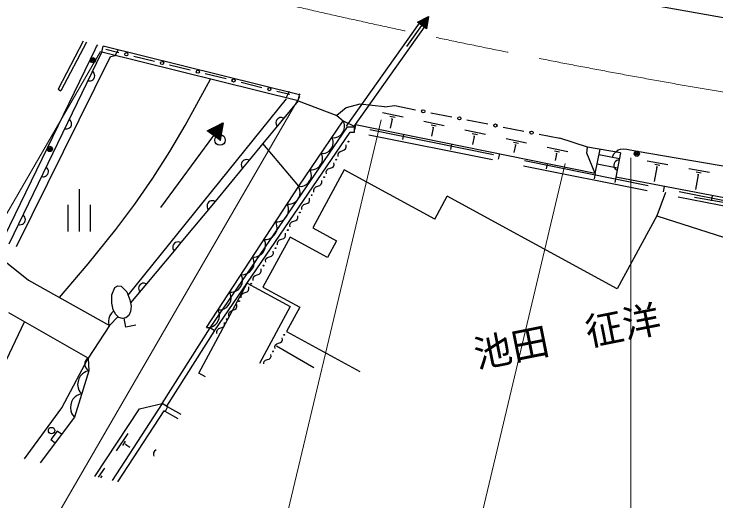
# Model space of a CAD drawing. Units: millimetres, scale not verified. Extents: x 40000 to 680000, y 20000 to 380000.
# Drawn here: x 196257 to 229634, y 240300 to 263447 of the extents above; entities that cross this region are included whole.
import ezdxf
from ezdxf.enums import TextEntityAlignment as Align

# ---------------------------------------------------------------- set-up
doc = ezdxf.new("R2010")
doc.units = ezdxf.units.MM
doc.header["$LTSCALE"] = 1000
doc.header["$PDMODE"] = 32
doc.header["$PDSIZE"] = 500
doc.linetypes.add('CHAIN', pattern=[18.5, 12, -1.5, 3.5, -1.5])
doc.linetypes.add('DASHED', pattern=[7.5, 6, -1.5])
for name, color, linetype, lineweight in [('M-BGD', 7, 'Continuous', 25), ('M-BGD-EXST', 7, 'Continuous', 25), ('M-BMK', 2, 'CHAIN', 13), ('M-STR-HTXT', 7, 'Continuous', 13), ('M-STR-STR1', 1, 'Continuous', 25)]:
    doc.layers.add(name, color=color, linetype=linetype, lineweight=lineweight)
doc.layers.add('M-BMK-HTXT', color=7, linetype='Continuous')
doc.styles.add('ＭＳ ゴシック', font='')
doc.styles.get('ＭＳ ゴシック').set_extended_font_data('MS Gothic')

msp = doc.modelspace()

# ---------------------------------------------------------------- linework, layer by layer
at = {"layer": 'M-BGD', "linetype": 'DASHED'}
for p, q in [((212410, 258084), (218538, 266719)), ((212069, 258121), (217557, 265856)), ((201072, 261483), (201201, 261731)), ((204388, 258143), (205604, 260354)), ((209343, 259771), (209191, 259480)), ((209836, 259614), (209858, 259654)), ((209764, 259323), (211605, 258627)), ((203659, 256907), (204388, 258143)), ((233767, 253812), (212492, 258078)), ((233718, 253567), (212443, 257833)), ((209795, 255260), (208095, 257286)), ((202851, 255642), (203659, 256907)), ((201997, 254408), (202851, 255642)), ((227237, 254964), (226822, 253849)), ((234526, 253697), (227237, 254964)), ((201100, 253204), (201997, 254408)), ((199779, 251567), (201100, 253204)), ((198419, 249966), (199779, 251567)), ((205042, 246372), (207340, 250652)), ((207340, 250652), (209394, 249549)), ((209394, 249549), (207934, 246830)), ((194947, 245030), (196758, 248815)), ((200793, 248639), (199781, 247095)), ((203307, 244935), (205588, 248535)), ((203518, 244801), (205799, 248402)), ((210508, 246628), (208737, 247653)), ((205362, 246200), (205042, 246372)), ((204202, 244416), (203562, 244770)), ((204065, 244206), (203441, 244551))]:
    msp.add_line(p, q, dxfattribs=at)
at = {"layer": 'M-BGD'}
for p, q in [((215441, 263054), (215961, 263327)), ((215868, 262748), (215441, 263054)), ((215511, 263091), (215470, 263034)), ((215580, 263127), (215498, 263013)), ((215649, 263164), (215527, 262993)), ((215719, 263200), (215555, 262973)), ((215788, 263236), (215584, 262952)), ((215857, 263273), (215612, 262932)), ((215926, 263309), (215640, 262911)), ((215955, 263289), (215669, 262891)), ((215942, 263212), (215697, 262870)), ((215930, 263134), (215726, 262850)), ((215917, 263057), (215754, 262830)), ((215961, 263327), (215868, 262748)), ((214940, 261906), (215655, 262901)), ((215905, 262980), (215783, 262809)), ((215893, 262902), (215811, 262789)), ((199551, 262152), (198351, 259874)), ((199701, 262114), (198484, 259804)), ((199891, 261306), (200109, 261756)), ((200109, 261756), (200179, 261900)), ((200179, 261900), (200241, 261981)), ((200623, 261775), (201240, 261624)), ((196033, 252525), (200427, 261637)), ((196367, 252398), (200845, 261436)), ((200845, 261436), (201072, 261483)), ((201954, 261450), (202940, 261209)), ((195801, 252872), (199891, 261306)), ((203654, 261034), (204639, 260793)), ((200031, 260679), (199986, 260723)), ((200063, 260630), (200031, 260679)), ((200005, 260325), (200049, 260371)), ((200049, 260371), (200084, 260443)), ((200087, 260564), (200063, 260630)), ((200084, 260443), (200092, 260506)), ((200092, 260506), (200087, 260564)), ((205353, 260618), (206339, 260377)), ((199769, 260273), (199832, 260265)), ((199832, 260265), (199890, 260270)), ((199890, 260270), (199956, 260293)), ((199956, 260293), (200005, 260325)), ((207053, 260203), (208039, 259962)), ((198351, 259874), (198484, 259804)), ((208753, 259787), (209370, 259636)), ((201678, 250089), (209210, 259409)), ((209764, 259323), (208095, 257286)), ((212705, 259169), (212046, 258994)), ((213867, 259039), (212705, 259169)), ((213867, 259039), (214369, 259092)), ((214369, 259092), (215353, 258897)), ((212046, 258994), (211605, 258627)), ((214760, 258547), (213782, 258752)), ((216075, 258755), (217070, 258558)), ((198933, 258401), (198888, 258445)), ((198965, 258352), (198933, 258401)), ((198988, 258286), (198965, 258352)), ((208719, 258347), (208711, 258290)), ((208742, 258406), (208719, 258347)), ((208793, 258468), (208742, 258406)), ((208846, 258502), (208793, 258468)), ((208901, 258522), (208846, 258502)), ((208971, 258529), (208901, 258522)), ((209029, 258520), (208971, 258529)), ((209088, 258498), (209029, 258520)), ((209795, 255260), (211914, 258368)), ((211605, 258627), (211914, 258368)), ((211954, 258258), (211908, 258359)), ((211914, 258368), (212492, 258078)), ((214373, 258526), (214128, 258577)), ((214230, 258454), (214138, 258018)), ((214260, 258447), (214199, 258460)), ((216717, 258135), (215739, 258341)), ((217791, 258416), (218787, 258220)), ((198791, 257992), (198858, 258015)), ((198858, 258015), (198907, 258048)), ((198907, 258048), (198951, 258093)), ((198951, 258093), (198986, 258165)), ((198986, 258165), (198994, 258228)), ((198994, 258228), (198988, 258286)), ((205448, 257901), (206195, 258283)), ((205647, 258003), (205528, 257842)), ((205747, 258054), (205569, 257812)), ((205588, 248535), (212108, 258092)), ((205846, 258105), (205609, 257783)), ((205946, 258156), (205649, 257753)), ((206045, 258207), (205690, 257724)), ((206145, 258258), (205730, 257694)), ((206185, 258228), (205770, 257664)), ((206166, 258118), (205810, 257635)), ((206147, 258008), (205851, 257605)), ((206195, 258283), (206052, 257457)), ((208711, 258290), (208718, 258219)), ((208718, 258219), (208738, 258164)), ((208738, 258164), (208771, 258111)), ((211969, 258179), (211954, 258258)), ((211956, 257958), (211973, 258084)), ((211973, 258084), (211969, 258179)), ((212108, 258092), (212450, 258083)), ((212490, 258187), (212440, 257942)), ((212443, 257833), (212450, 258083)), ((223896, 255865), (212490, 258187)), ((216330, 258115), (216085, 258166)), ((216187, 258042), (216101, 257635)), ((216217, 258036), (216156, 258049)), ((219508, 258077), (220504, 257881)), ((198670, 257995), (198733, 257987)), ((198733, 257987), (198791, 257992)), ((203230, 254257), (205750, 257679)), ((206052, 257457), (205448, 257901)), ((205548, 257952), (205488, 257872)), ((205794, 248395), (212238, 257838)), ((206128, 257897), (205891, 257575)), ((206109, 257787), (205931, 257546)), ((206090, 257677), (205971, 257516)), ((211652, 257613), (211764, 257675)), ((211764, 257675), (211844, 257758)), ((211844, 257758), (211908, 257853)), ((211908, 257853), (211956, 257958)), ((212238, 257838), (212443, 257833)), ((214771, 257722), (214722, 257478)), ((218675, 257724), (217696, 257929)), ((218287, 257703), (218042, 257754)), ((221225, 257739), (222210, 257544)), ((206071, 257567), (206012, 257486)), ((211417, 257478), (211373, 257574)), ((211373, 257574), (211483, 257567)), ((211431, 257403), (211417, 257478)), ((211435, 257313), (211431, 257403)), ((211483, 257567), (211562, 257582)), ((211562, 257582), (211652, 257613)), ((218144, 257631), (218064, 257251)), ((218175, 257624), (218114, 257637)), ((220632, 257312), (219653, 257518)), ((220244, 257291), (220000, 257343)), ((223522, 257123), (222210, 257544)), ((208095, 257286), (207441, 256498)), ((211236, 256926), (211312, 257005)), ((211312, 257005), (211373, 257094)), ((211373, 257094), (211419, 257194)), ((211419, 257194), (211435, 257313)), ((211962, 256985), (212026, 257043)), ((212026, 257043), (212057, 257124)), ((212057, 257124), (212052, 257229)), ((217053, 257258), (217003, 257013)), ((220101, 257219), (220027, 256868)), ((220132, 257213), (220071, 257226)), ((222589, 256901), (221610, 257106)), ((223493, 256828), (223522, 257123)), ((225102, 256843), (223522, 257123)), ((223896, 255865), (224126, 257022)), ((224987, 256985), (225096, 257027)), ((225096, 257027), (225241, 257043)), ((225241, 257043), (225398, 257016)), ((225398, 257016), (225891, 256930)), ((210912, 256730), (210866, 256830)), ((210866, 256830), (210970, 256824)), ((210927, 256650), (210912, 256730)), ((210970, 256824), (211045, 256838)), ((211045, 256838), (211131, 256867)), ((211131, 256867), (211236, 256926)), ((211668, 256779), (211698, 256861)), ((211672, 256675), (211668, 256779)), ((211698, 256861), (211763, 256918)), ((211763, 256918), (211862, 256952)), ((211862, 256952), (211962, 256985)), ((219334, 256794), (219284, 256549)), ((222201, 256880), (221957, 256931)), ((222059, 256808), (221991, 256485)), ((222089, 256801), (222028, 256814)), ((223896, 255865), (223493, 256828)), ((225047, 256569), (224072, 256748)), ((224722, 256625), (224735, 256704)), ((224735, 256704), (224795, 256816)), ((224795, 256816), (224871, 256904)), ((224871, 256904), (224987, 256985)), ((225102, 256843), (224871, 255687)), ((225891, 256930), (237704, 254884)), ((207071, 256351), (207062, 256293)), ((207094, 256410), (207071, 256351)), ((207145, 256471), (207094, 256410)), ((207441, 256498), (207122, 256114)), ((207199, 256504), (207145, 256471)), ((207254, 256524), (207199, 256504)), ((207325, 256530), (207254, 256524)), ((207382, 256521), (207325, 256530)), ((207441, 256498), (207382, 256521)), ((210866, 256324), (210914, 256429)), ((210914, 256429), (210931, 256555)), ((210931, 256555), (210927, 256650)), ((211473, 256278), (211469, 256378)), ((224788, 256345), (224773, 256267)), ((224820, 256400), (224788, 256345)), ((224859, 256443), (224820, 256400)), ((224918, 256483), (224859, 256443)), ((224972, 256502), (224918, 256483)), ((225035, 256510), (224972, 256502)), ((227353, 256274), (226369, 256456)), ((197835, 256123), (197789, 256167)), ((197867, 256075), (197835, 256123)), ((197890, 256008), (197867, 256075)), ((197895, 255950), (197890, 256008)), ((207122, 256114), (205813, 254539)), ((207062, 256293), (207069, 256223)), ((207069, 256223), (207088, 256168)), ((207088, 256168), (207122, 256114)), ((210377, 255945), (210330, 256045)), ((210330, 256045), (210441, 256039)), ((210441, 256039), (210520, 256054)), ((211962, 256047), (210460, 253290)), ((210520, 256054), (210610, 256085)), ((210610, 256085), (210721, 256147)), ((210721, 256147), (210801, 256230)), ((210801, 256230), (210866, 256324)), ((211102, 255950), (211131, 256027)), ((211131, 256027), (211193, 256082)), ((211193, 256082), (211288, 256114)), ((211288, 256114), (211382, 256146)), ((211382, 256146), (211444, 256200)), ((211444, 256200), (211473, 256278)), ((216265, 253702), (211962, 256047)), ((221615, 256329), (221565, 256085)), ((224959, 256128), (223984, 256306)), ((224773, 256267), (224780, 256204)), ((224780, 256204), (224800, 256149)), ((224800, 256149), (224839, 256090)), ((224839, 256090), (224883, 256051)), ((224883, 256051), (224937, 256020)), ((226824, 256168), (226699, 255490)), ((226966, 256244), (226720, 256289)), ((226855, 256163), (226794, 256174)), ((229319, 255910), (228336, 256092)), ((197572, 255717), (197635, 255709)), ((197635, 255709), (197693, 255714)), ((197693, 255714), (197760, 255738)), ((197760, 255738), (197808, 255770)), ((197808, 255770), (197852, 255815)), ((197852, 255815), (197887, 255887)), ((197887, 255887), (197895, 255950)), ((210392, 255865), (210377, 255945)), ((210379, 255644), (210396, 255771)), ((210396, 255771), (210392, 255865)), ((211107, 255850), (211102, 255950)), ((223896, 255865), (223846, 255620)), ((224871, 255687), (224824, 255441)), ((236336, 253492), (224871, 255687)), ((228791, 255804), (228663, 255113)), ((228932, 255880), (228686, 255926)), ((228822, 255799), (228760, 255810)), ((210075, 255300), (210186, 255362)), ((210186, 255362), (210266, 255445)), ((210266, 255445), (210330, 255539)), ((210330, 255539), (210379, 255644)), ((210802, 255295), (210867, 255352)), ((210867, 255352), (210897, 255433)), ((210897, 255433), (210893, 255538)), ((205404, 248552), (209795, 255260)), ((209836, 255140), (209785, 255245)), ((209795, 255260), (209906, 255254)), ((209853, 255057), (209836, 255140)), ((209860, 254957), (209853, 255057)), ((209906, 255254), (209985, 255269)), ((209985, 255269), (210075, 255300)), ((210508, 255089), (210539, 255170)), ((210513, 254984), (210508, 255089)), ((210539, 255170), (210603, 255227)), ((210603, 255227), (210703, 255261)), ((210703, 255261), (210802, 255295)), ((227164, 255248), (227117, 255002)), ((209729, 254612), (209795, 254713)), ((209795, 254713), (209844, 254824)), ((209844, 254824), (209860, 254957)), ((210313, 254587), (210309, 254687)), ((216265, 253702), (216854, 254782)), ((224932, 250380), (216854, 254782)), ((229457, 254809), (229410, 254563)), ((205813, 254539), (204184, 252580)), ((205443, 254392), (205434, 254334)), ((205434, 254334), (205441, 254264)), ((205466, 254451), (205443, 254392)), ((205517, 254512), (205466, 254451)), ((205571, 254545), (205517, 254512)), ((205626, 254565), (205571, 254545)), ((205696, 254571), (205626, 254565)), ((205754, 254562), (205696, 254571)), ((205813, 254539), (205754, 254562)), ((209288, 254304), (209237, 254409)), ((209237, 254409), (209354, 254404)), ((209354, 254404), (209437, 254421)), ((209437, 254421), (209531, 254455)), ((209531, 254455), (209647, 254523)), ((209647, 254523), (209729, 254612)), ((209943, 254259), (209972, 254336)), ((209972, 254336), (210034, 254391)), ((210034, 254391), (210128, 254423)), ((210128, 254423), (210223, 254455)), ((210223, 254455), (210285, 254510)), ((210285, 254510), (210313, 254587)), ((205441, 254264), (205460, 254209)), ((205460, 254209), (205493, 254155)), ((209306, 254221), (209288, 254304)), ((209296, 253987), (209312, 254121)), ((209312, 254121), (209306, 254221)), ((209947, 254159), (209943, 254259)), ((196736, 253845), (196691, 253889)), ((196768, 253797), (196736, 253845)), ((196792, 253730), (196768, 253797)), ((196789, 253609), (196797, 253672)), ((196797, 253672), (196792, 253730)), ((208983, 253619), (209099, 253686)), ((209099, 253686), (209182, 253776)), ((209182, 253776), (209248, 253876)), ((209248, 253876), (209296, 253987)), ((209658, 253630), (209719, 253685)), ((209719, 253685), (209748, 253762)), ((209748, 253762), (209744, 253862)), ((226822, 253849), (224932, 250380)), ((226822, 253849), (233537, 251714)), ((196474, 253439), (196536, 253431)), ((196536, 253431), (196595, 253436)), ((196595, 253436), (196661, 253460)), ((196661, 253460), (196710, 253492)), ((196710, 253492), (196754, 253537)), ((196754, 253537), (196789, 253609)), ((208741, 253467), (208690, 253572)), ((208690, 253572), (208806, 253567)), ((208758, 253384), (208741, 253467)), ((208764, 253284), (208758, 253384)), ((208806, 253567), (208889, 253585)), ((208889, 253585), (208983, 253619)), ((209378, 253434), (209406, 253512)), ((209382, 253334), (209378, 253434)), ((209406, 253512), (209468, 253566)), ((209468, 253566), (209563, 253598)), ((209563, 253598), (209658, 253630)), ((208634, 252939), (208700, 253039)), ((208700, 253039), (208749, 253151)), ((208749, 253151), (208764, 253284)), ((209173, 252918), (209168, 253023)), ((210460, 253290), (211593, 252672)), ((209383, 252840), (208092, 250469)), ((208193, 252630), (208142, 252735)), ((208142, 252735), (208259, 252731)), ((208259, 252731), (208342, 252748)), ((208342, 252748), (208436, 252782)), ((208436, 252782), (208552, 252850)), ((208552, 252850), (208634, 252939)), ((208814, 252654), (208879, 252712)), ((208879, 252712), (208978, 252745)), ((208978, 252745), (209078, 252779)), ((209078, 252779), (209142, 252837)), ((209142, 252837), (209173, 252918)), ((211157, 251873), (209383, 252840)), ((211593, 252672), (211157, 251873)), ((203815, 252433), (203806, 252375)), ((203806, 252375), (203812, 252305)), ((203838, 252492), (203815, 252433)), ((203889, 252553), (203838, 252492)), ((204184, 252580), (203865, 252196)), ((203942, 252586), (203889, 252553)), ((203997, 252606), (203942, 252586)), ((204068, 252612), (203997, 252606)), ((204125, 252603), (204068, 252612)), ((204184, 252580), (204125, 252603)), ((208210, 252547), (208193, 252630)), ((208201, 252314), (208217, 252447)), ((208217, 252447), (208210, 252547)), ((208784, 252573), (208814, 252654)), ((208788, 252468), (208784, 252573)), ((203865, 252196), (202556, 250621)), ((203812, 252305), (203831, 252249)), ((203831, 252249), (203865, 252196)), ((207888, 251945), (208004, 252013)), ((208004, 252013), (208086, 252102)), ((208086, 252102), (208152, 252203)), ((208152, 252203), (208201, 252314)), ((208498, 251940), (208560, 251994)), ((208560, 251994), (208589, 252071)), ((208589, 252071), (208584, 252171)), ((195746, 251757), (196949, 250789)), ((207645, 251793), (207594, 251898)), ((207594, 251898), (207711, 251894)), ((207663, 251710), (207645, 251793)), ((207669, 251611), (207663, 251710)), ((207711, 251894), (207794, 251911)), ((207794, 251911), (207888, 251945)), ((208218, 251743), (208247, 251821)), ((208223, 251644), (208218, 251743)), ((208247, 251821), (208309, 251875)), ((208309, 251875), (208404, 251908)), ((208404, 251908), (208498, 251940)), ((207539, 251266), (207605, 251366)), ((207605, 251366), (207654, 251477)), ((207654, 251477), (207669, 251611)), ((208013, 251227), (208009, 251332)), ((207098, 250957), (207047, 251062)), ((207047, 251062), (207163, 251057)), ((207163, 251057), (207246, 251075)), ((207246, 251075), (207340, 251109)), ((207340, 251109), (207456, 251176)), ((207456, 251176), (207539, 251266)), ((207654, 250964), (207719, 251021)), ((207719, 251021), (207819, 251055)), ((207819, 251055), (207918, 251088)), ((207918, 251088), (207983, 251146)), ((207983, 251146), (208013, 251227)), ((196949, 250789), (200793, 248639)), ((207115, 250874), (207098, 250957)), ((207106, 250641), (207121, 250774)), ((207121, 250774), (207115, 250874)), ((207624, 250882), (207654, 250964)), ((207629, 250778), (207624, 250882)), ((200908, 250103), (201042, 250455)), ((201042, 250455), (201191, 250526)), ((201191, 250526), (201355, 250518)), ((201355, 250518), (201614, 250243)), ((202556, 250621), (201801, 249713)), ((202186, 250474), (202177, 250416)), ((202177, 250416), (202184, 250345)), ((202184, 250345), (202203, 250290)), ((202209, 250532), (202186, 250474)), ((202260, 250594), (202209, 250532)), ((202314, 250627), (202260, 250594)), ((202369, 250647), (202314, 250627)), ((202440, 250653), (202369, 250647)), ((202497, 250644), (202440, 250653)), ((202556, 250621), (202497, 250644)), ((206793, 250272), (206909, 250339)), ((206909, 250339), (206991, 250429)), ((206991, 250429), (207057, 250529)), ((207057, 250529), (207106, 250641)), ((207401, 250303), (207429, 250381)), ((207429, 250381), (207425, 250481)), ((208092, 250469), (209848, 249512)), ((200907, 249695), (200908, 250103)), ((201614, 250243), (201770, 249866)), ((202203, 250290), (202236, 250237)), ((206550, 250120), (206499, 250225)), ((206499, 250225), (206616, 250220)), ((206567, 250037), (206550, 250120)), ((206574, 249937), (206567, 250037)), ((206616, 250220), (206699, 250238)), ((206699, 250238), (206793, 250272)), ((207059, 250053), (207088, 250130)), ((207063, 249953), (207059, 250053)), ((207088, 250130), (207150, 250185)), ((207150, 250185), (207244, 250217)), ((207244, 250217), (207339, 250249)), ((207339, 250249), (207401, 250303)), ((200969, 249381), (200907, 249695)), ((201770, 249866), (201833, 249552)), ((206444, 249592), (206509, 249693)), ((206509, 249693), (206558, 249804)), ((206558, 249804), (206574, 249937)), ((200982, 249327), (200886, 249228)), ((201095, 249161), (200969, 249381)), ((200995, 249337), (200982, 249327)), ((201833, 249552), (201801, 249301)), ((206002, 249283), (205952, 249388)), ((205952, 249388), (206068, 249384)), ((206068, 249384), (206151, 249401)), ((206151, 249401), (206245, 249435)), ((206245, 249435), (206361, 249503)), ((206361, 249503), (206444, 249592)), ((206495, 249273), (206560, 249330)), ((206560, 249330), (206660, 249364)), ((206660, 249364), (206759, 249398)), ((206759, 249398), (206824, 249455)), ((206824, 249455), (206854, 249536)), ((206854, 249536), (206850, 249641)), ((209848, 249512), (209216, 248353)), ((199781, 247095), (196006, 249243)), ((200806, 249114), (200759, 248966)), ((201205, 249062), (200793, 248639)), ((200886, 249228), (200806, 249114)), ((201244, 249027), (201095, 249161)), ((201416, 248980), (201244, 249027)), ((201573, 249011), (201416, 248980)), ((201580, 248564), (201495, 248996)), ((201714, 249121), (201573, 249011)), ((201801, 249301), (201714, 249121)), ((206020, 249200), (206002, 249283)), ((206011, 248967), (206026, 249101)), ((206026, 249101), (206020, 249200)), ((206465, 249192), (206495, 249273)), ((206470, 249087), (206465, 249192)), ((200759, 248966), (200744, 248852)), ((200744, 248852), (200746, 248755)), ((200746, 248755), (200780, 248625)), ((202051, 248658), (201580, 248564)), ((205697, 248598), (205813, 248666)), ((205813, 248666), (205896, 248755)), ((205896, 248755), (205962, 248856)), ((205962, 248856), (206011, 248967)), ((206241, 248613), (206270, 248690)), ((206270, 248690), (206266, 248790)), ((205588, 248535), (205404, 248552)), ((205404, 248552), (205520, 248547)), ((205520, 248547), (205603, 248564)), ((205794, 248395), (205588, 248535)), ((205603, 248564), (205697, 248598)), ((205900, 248362), (205929, 248439)), ((205904, 248262), (205900, 248362)), ((205929, 248439), (205990, 248494)), ((205990, 248494), (206180, 248558)), ((206180, 248558), (206241, 248613)), ((209216, 248353), (212695, 246457)), ((209015, 247958), (209011, 248053)), ((208663, 247646), (208691, 247719)), ((208691, 247719), (208749, 247771)), ((208749, 247771), (208839, 247802)), ((208839, 247802), (208929, 247832)), ((208929, 247832), (208988, 247884)), ((208988, 247884), (209015, 247958)), ((208667, 247551), (208663, 247646)), ((198528, 244724), (199781, 247095)), ((199690, 247016), (199657, 246966)), ((199723, 247055), (199690, 247016)), ((199781, 247095), (199723, 247055)), ((199781, 247095), (199821, 246484)), ((208213, 246987), (208303, 247018)), ((208303, 247018), (208393, 247048)), ((208393, 247048), (208451, 247100)), ((208451, 247100), (208479, 247174)), ((208479, 247174), (208474, 247268)), ((199626, 246892), (199619, 246819)), ((199619, 246819), (199623, 246748)), ((199623, 246748), (199640, 246676)), ((199657, 246966), (199626, 246892)), ((199640, 246676), (199681, 246607)), ((208127, 246862), (208154, 246935)), ((208129, 246814), (208127, 246862)), ((208154, 246935), (208213, 246987)), ((199821, 246484), (199130, 244285)), ((199511, 246340), (199403, 246229)), ((199604, 246407), (199511, 246340)), ((199691, 246452), (199604, 246407)), ((199681, 246607), (199720, 246561)), ((199821, 246484), (199691, 246452)), ((199720, 246561), (199758, 246528)), ((199758, 246528), (199820, 246496)), ((199340, 246104), (199299, 245973)), ((199403, 246229), (199340, 246104)), ((199299, 245973), (199279, 245834)), ((199279, 245834), (199304, 245682)), ((199304, 245682), (199342, 245573)), ((199346, 245355), (199259, 245310)), ((199342, 245573), (199387, 245487)), ((199476, 245387), (199346, 245355)), ((199387, 245487), (199476, 245387)), ((198995, 245007), (198954, 244876)), ((199058, 245132), (198995, 245007)), ((199166, 245243), (199058, 245132)), ((199259, 245310), (199166, 245243)), ((196749, 242296), (198528, 244724)), ((198954, 244876), (198934, 244737)), ((198934, 244737), (198959, 244585)), ((200106, 241470), (202229, 244679)), ((203307, 244935), (200916, 241271)), ((202229, 244679), (203307, 244935)), ((203562, 244770), (203307, 244935)), ((203562, 244770), (203441, 244551)), ((198959, 244585), (198997, 244476)), ((198997, 244476), (199042, 244390)), ((199042, 244390), (199131, 244290)), ((203380, 244590), (201173, 241208)), ((203427, 244560), (203380, 244590)), ((199130, 244285), (197494, 242113)), ((198314, 243617), (198013, 243218)), ((198513, 243467), (198314, 243617)), ((201130, 242685), (201691, 243513)), ((198013, 243218), (198212, 243067)), ((201423, 242940), (201564, 243147)), ((201559, 242961), (201594, 243013)), ((201576, 242987), (201770, 242856)), ((202940, 242672), (202896, 242582)), ((203010, 242727), (202940, 242672)), ((202896, 242582), (202892, 242499)), ((202892, 242499), (202908, 242421)), ((200279, 241428), (200569, 241857)), ((200382, 241402), (200442, 241491))]:
    msp.add_line(p, q, dxfattribs=at)
for centre, radius in [((200004, 261252), 125), ((201597, 261537), 75), ((200004, 261252), 75), ((200004, 261252), 25), ((203297, 261121), 75), ((204996, 260706), 75), ((206696, 260290), 75), ((208396, 259874), 75), ((215714, 258826), 75), ((217431, 258487), 75), ((219148, 258149), 75), ((220865, 257810), 75), ((212159, 257385), 21), ((197958, 257034), 125), ((197958, 257034), 75), ((197958, 257034), 25), ((225869, 256807), 125), ((225869, 256807), 75), ((225869, 256807), 25), ((211570, 256526), 20), ((211000, 255694), 21), ((210411, 254835), 20), ((209846, 254011), 20), ((209275, 253178), 21), ((208686, 252320), 20), ((208116, 251488), 21), ((207527, 250629), 20), ((206956, 249797), 21), ((206368, 248938), 20), ((209107, 248194), 19), ((208571, 247410), 19), ((198039, 243646), 150)]:
    msp.add_circle(centre, radius, dxfattribs=at)
msp.add_arc((290462, 614617), 356500, 255.74276, 260.85759, dxfattribs=at)
msp.add_point((206052, 257457), dxfattribs=at)
at = {"layer": 'M-BGD-EXST'}
for p, q in [((199351, 255117), (199350, 253117)), ((198817, 254384), (198817, 253117)), ((199884, 254384), (199884, 253117))]:
    msp.add_line(p, q, dxfattribs=at)
at = {"layer": 'M-BMK'}
msp.add_arc((290462, 614616), 360000, 250.07903, 265.75571, dxfattribs=at)
at = {"layer": 'M-STR-HTXT'}
for p, q in [((200370, 261666), (185199, 235509)), ((209849, 259530), (193219, 230858)), ((213710, 258418), (207842, 233755)), ((222466, 256335), (216598, 231671)), ((225584, 256611), (225581, 231274))]:
    msp.add_line(p, q, dxfattribs=at)
at = {"layer": 'M-STR-STR1'}
for p, q in [((200427, 261637), (200499, 261928)), ((209836, 259614), (200499, 261928)), ((209764, 259323), (200427, 261637)), ((209764, 259323), (209836, 259614))]:
    msp.add_line(p, q, dxfattribs=at)

# ---------------------------------------------------------------- texts
at = {"layer": 'M-BMK-HTXT', "style": 'ＭＳ ゴシック'}
msp.add_text('池田\u3000征洋', height=1320, rotation=11.234, dxfattribs=at).set_placement((218348, 246213), align=Align.BOTTOM_LEFT)

doc.saveas('drawing.dxf')
